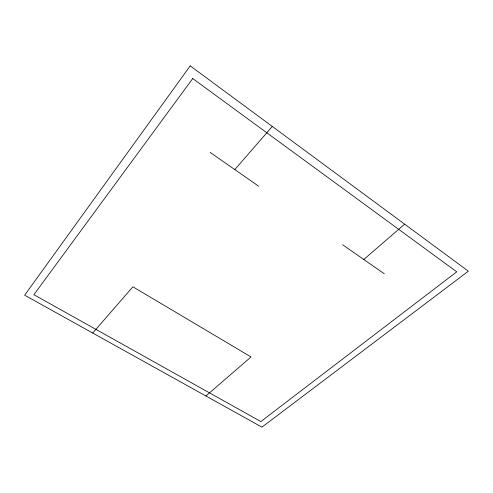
<?xml version="1.0" encoding="UTF-8"?>
<svg xmlns="http://www.w3.org/2000/svg" width="493" height="493" viewBox="0 0 493 493"><rect width="100%" height="100%" fill="white"/><g stroke="black" fill="none" stroke-linecap="round" stroke-linejoin="round"><path stroke-width="0.74" d="M92.702 333.034L132.894 286.809L251.036 356.95L205.889 395.971M234.804 169.586L272.302 126.454M363.779 259.497L404.648 224.167M210.178 152.417L258.745 186.274M342.734 244.824L384.287 273.788M190.218 65.859L24.65 295.196L261.943 427.141L468.35 271.193L190.218 65.859M192.732 78.535L33.881 294.697L260.834 421.558L456.74 271.822L192.732 78.535"/></g></svg>
